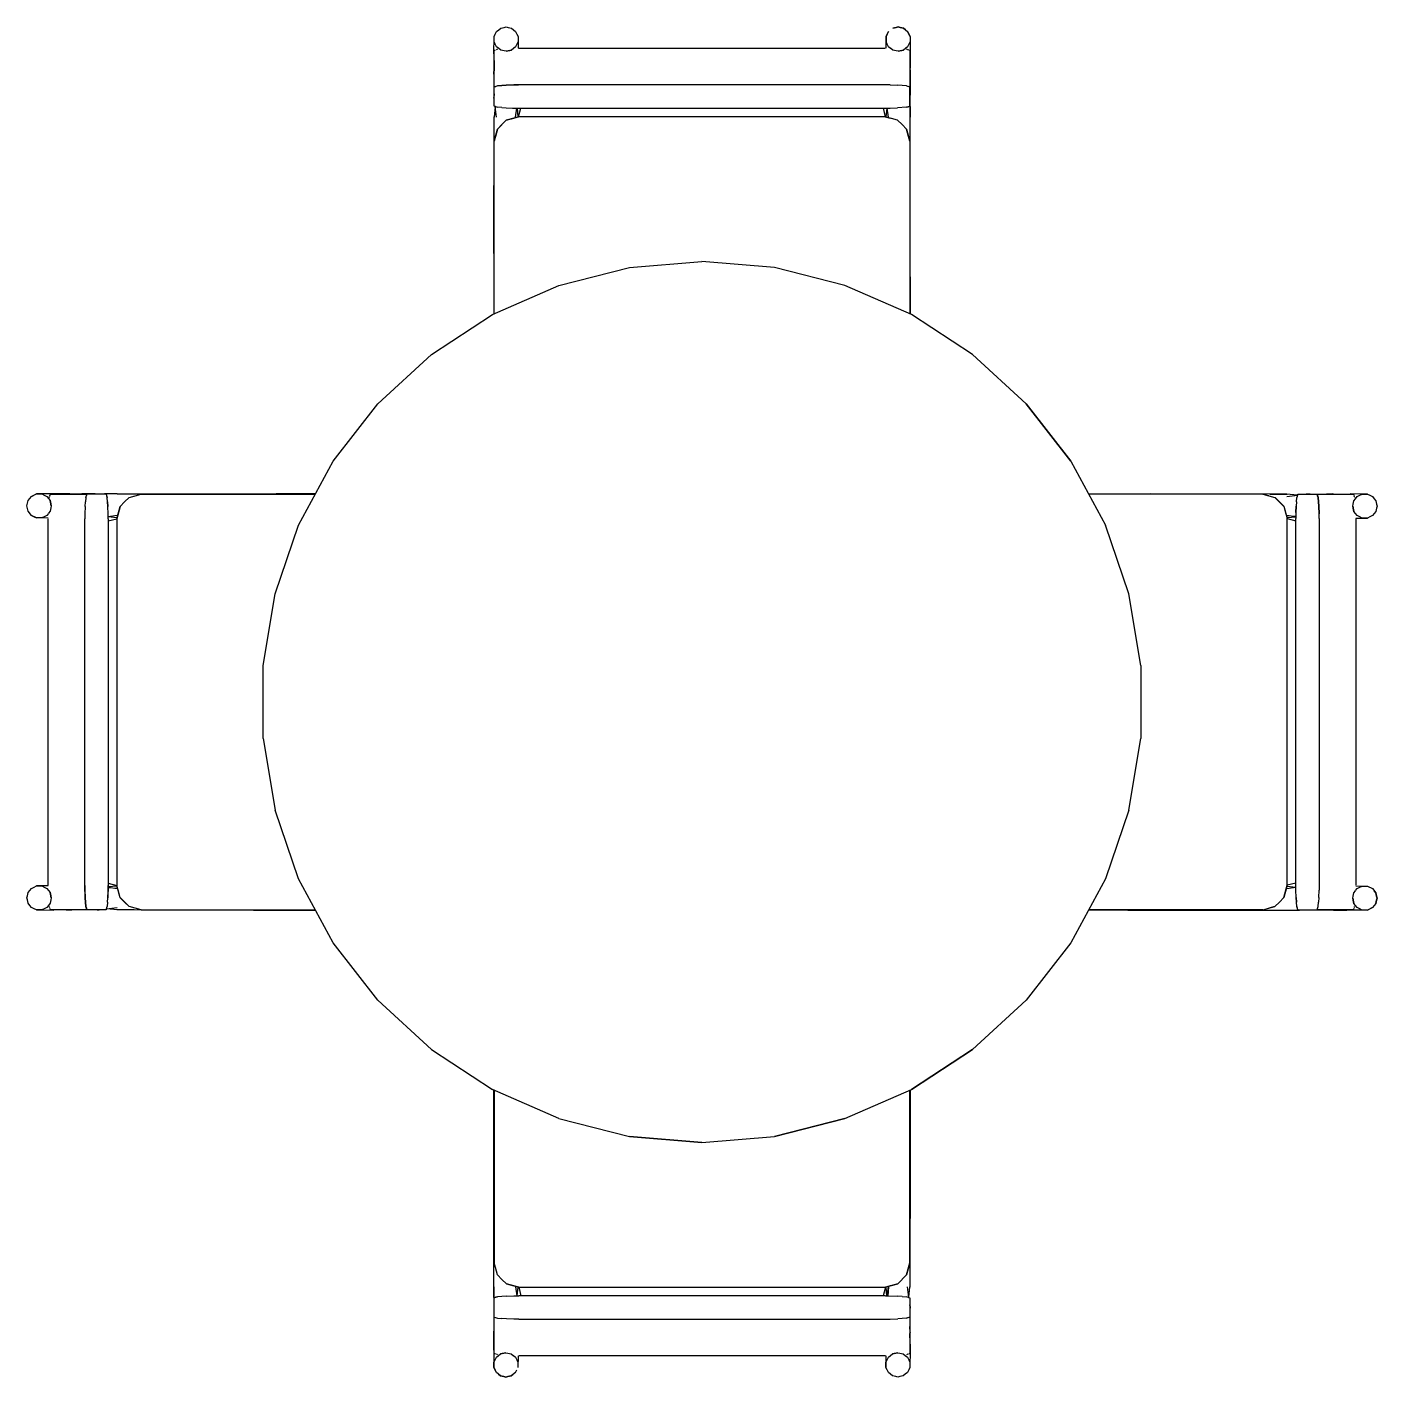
# Model space of a CAD drawing. Header units: metres. Extents: x 0 to 7.5, y -16.9 to 0.
# Drawn here: x 1.949 to 3.351, y -8.651 to -7.249 of the extents above; entities that cross this region are included whole.
import ezdxf

# ---------------------------------------------------------------- set-up
doc = ezdxf.new("R2010")
doc.units = ezdxf.units.M
doc.layers.add('projection', color=5, linetype='CONTINUOUS')

msp = doc.modelspace()

# ---------------------------------------------------------------- linework, layer by layer
at = {"layer": 'projection'}
for p, q in [((2.4388, -7.2518), (2.441, -7.2501)), ((2.441, -7.2501), (2.4444, -7.2493)), ((2.4444, -7.2493), (2.4465, -7.2488)), ((2.4465, -7.2488), (2.4486, -7.2493)), ((2.4486, -7.2493), (2.452, -7.2501)), ((2.452, -7.2501), (2.4542, -7.2518)), ((2.8482, -7.2501), (2.8516, -7.2493)), ((2.8516, -7.2493), (2.8482, -7.2501)), ((2.8537, -7.2488), (2.8516, -7.2493)), ((2.8516, -7.2493), (2.8537, -7.2488)), ((2.8558, -7.2493), (2.8537, -7.2488)), ((2.8537, -7.2488), (2.8558, -7.2493)), ((2.8558, -7.2493), (2.8592, -7.2501)), ((2.8592, -7.2501), (2.8558, -7.2493)), ((2.8614, -7.2518), (2.8592, -7.2501)), ((2.8592, -7.2501), (2.8636, -7.2536)), ((2.4338, -7.2766), (2.4341, -7.2587)), ((2.4341, -7.2587), (2.4353, -7.2561)), ((2.4341, -7.2615), (2.4341, -7.2587)), ((2.4341, -7.2643), (2.4341, -7.2615)), ((2.4353, -7.2561), (2.4365, -7.2536)), ((2.4365, -7.2536), (2.4388, -7.2518)), ((2.4542, -7.2518), (2.4564, -7.2536)), ((2.4564, -7.2536), (2.4576, -7.2561)), ((2.4576, -7.2561), (2.4589, -7.2587)), ((2.4589, -7.2587), (2.4591, -7.2709)), ((2.4589, -7.2587), (2.4589, -7.2615)), ((2.4589, -7.2615), (2.4589, -7.2643)), ((2.8413, -7.2587), (2.8411, -7.2709)), ((2.8413, -7.2587), (2.8438, -7.2536)), ((2.8425, -7.2561), (2.8413, -7.2587)), ((2.8413, -7.2615), (2.8413, -7.2587)), ((2.8413, -7.2643), (2.8413, -7.2615)), ((2.8438, -7.2536), (2.8425, -7.2561)), ((2.8648, -7.2561), (2.8636, -7.2536)), ((2.8636, -7.2536), (2.8661, -7.2587)), ((2.8661, -7.2587), (2.8648, -7.2561)), ((2.8661, -7.2587), (2.8664, -7.2766)), ((2.8661, -7.2587), (2.8661, -7.2615)), ((2.8661, -7.2615), (2.8661, -7.2643)), ((2.4338, -7.2766), (2.434, -7.2898)), ((2.434, -7.3111), (2.434, -7.2731)), ((2.4353, -7.2668), (2.4341, -7.2643)), ((2.4341, -7.2731), (2.4354, -7.2727)), ((2.4365, -7.2694), (2.4353, -7.2668)), ((2.4375, -7.272), (2.4362, -7.2724)), ((2.4388, -7.2711), (2.4365, -7.2694)), ((2.441, -7.2729), (2.4388, -7.2711)), ((2.4444, -7.2737), (2.441, -7.2729)), ((2.4465, -7.2741), (2.4444, -7.2737)), ((2.4465, -7.2741), (2.452, -7.2729)), ((2.4486, -7.2737), (2.4465, -7.2741)), ((2.452, -7.2729), (2.4486, -7.2737)), ((2.4542, -7.2711), (2.452, -7.2729)), ((2.4564, -7.2694), (2.4543, -7.271)), ((2.4576, -7.2668), (2.4564, -7.2694)), ((2.4589, -7.2643), (2.4576, -7.2668)), ((2.4594, -7.2709), (2.8404, -7.2709)), ((2.8425, -7.2668), (2.8413, -7.2643)), ((2.8438, -7.2694), (2.8425, -7.2668)), ((2.8459, -7.271), (2.8438, -7.2694)), ((2.8482, -7.2729), (2.846, -7.2711)), ((2.8516, -7.2737), (2.8482, -7.2729)), ((2.8537, -7.2741), (2.8516, -7.2737)), ((2.8537, -7.2741), (2.8592, -7.2729)), ((2.8558, -7.2737), (2.8537, -7.2741)), ((2.8592, -7.2729), (2.8558, -7.2737)), ((2.8614, -7.2711), (2.8592, -7.2729)), ((2.8636, -7.2694), (2.8614, -7.2711)), ((2.8636, -7.2724), (2.8624, -7.272)), ((2.8648, -7.2668), (2.8636, -7.2694)), ((2.8658, -7.2731), (2.8641, -7.2726)), ((2.8661, -7.2643), (2.8648, -7.2668)), ((2.8658, -7.2731), (2.8658, -7.3111)), ((2.8664, -7.2766), (2.8661, -7.2917)), ((2.434, -7.2895), (2.434, -7.2939)), ((2.8664, -7.2933), (2.8662, -7.2895)), ((2.8662, -7.2939), (2.8662, -7.2895)), ((2.434, -7.2939), (2.4338, -7.2952)), ((2.434, -7.3012), (2.4338, -7.2952)), ((2.8664, -7.2966), (2.8663, -7.3058)), ((2.8663, -7.3058), (2.8664, -7.3197)), ((2.8664, -7.2933), (2.8664, -7.2966)), ((2.434, -7.3181), (2.4338, -7.322)), ((2.4358, -7.3105), (2.434, -7.3111)), ((2.434, -7.3111), (2.4358, -7.3105)), ((2.434, -7.331), (2.434, -7.3111)), ((2.4375, -7.31), (2.4358, -7.3105)), ((2.4375, -7.31), (2.4467, -7.3092)), ((2.4421, -7.3096), (2.4375, -7.31)), ((2.4467, -7.3092), (2.4421, -7.3096)), ((2.4467, -7.3092), (2.4594, -7.3089)), ((2.4546, -7.309), (2.4467, -7.3092)), ((2.4594, -7.3089), (2.4546, -7.309)), ((2.8404, -7.3089), (2.4594, -7.3089)), ((2.8453, -7.309), (2.8404, -7.3089)), ((2.8453, -7.309), (2.8531, -7.3092)), ((2.8578, -7.3096), (2.8531, -7.3092)), ((2.8624, -7.31), (2.8578, -7.3096)), ((2.8624, -7.31), (2.8645, -7.3107)), ((2.8658, -7.3111), (2.8645, -7.3107)), ((2.8658, -7.331), (2.8658, -7.3111)), ((2.8663, -7.3315), (2.8664, -7.3197)), ((2.434, -7.3237), (2.4338, -7.322)), ((2.4354, -7.3314), (2.434, -7.331)), ((2.4351, -7.3319), (2.4341, -7.3425)), ((2.4365, -7.3425), (2.4351, -7.3313)), ((2.4354, -7.3314), (2.4375, -7.3321)), ((2.4421, -7.3325), (2.4375, -7.3321)), ((2.4421, -7.3325), (2.4467, -7.3329)), ((2.4467, -7.3329), (2.4531, -7.3331)), ((2.4531, -7.3331), (2.4594, -7.3332)), ((2.4564, -7.3425), (2.4576, -7.3332)), ((2.4579, -7.3332), (2.4588, -7.3422)), ((2.4579, -7.3332), (2.4588, -7.3422)), ((2.4594, -7.3421), (2.4618, -7.3332)), ((2.4594, -7.3332), (2.8404, -7.3332)), ((2.8381, -7.3332), (2.8404, -7.3421)), ((2.8404, -7.3332), (2.8453, -7.3331)), ((2.8413, -7.3423), (2.8422, -7.3332)), ((2.8438, -7.3425), (2.8425, -7.3332)), ((2.8453, -7.3331), (2.8531, -7.3329)), ((2.8624, -7.3321), (2.8531, -7.3329)), ((2.8641, -7.3316), (2.8624, -7.3321)), ((2.8624, -7.3321), (2.8641, -7.3316)), ((2.8658, -7.331), (2.8641, -7.3316)), ((2.8641, -7.3316), (2.8658, -7.331)), ((2.8661, -7.3425), (2.8662, -7.3294)), ((2.8661, -7.3425), (2.8663, -7.3315)), ((2.8663, -7.3315), (2.8661, -7.3425)), ((2.4338, -7.484), (2.4341, -7.3425)), ((2.434, -7.3602), (2.434, -7.3421)), ((2.4375, -7.3548), (2.4467, -7.3455)), ((2.4467, -7.3455), (2.4421, -7.3501)), ((2.4467, -7.3455), (2.4594, -7.3421)), ((2.4546, -7.3434), (2.4467, -7.3455)), ((2.4467, -7.3455), (2.4519, -7.3441)), ((2.4467, -7.3455), (2.4519, -7.3441)), ((2.452, -7.3441), (2.4546, -7.3434)), ((2.452, -7.3441), (2.4531, -7.3438)), ((2.4531, -7.3438), (2.4594, -7.3421)), ((2.4594, -7.3421), (2.4546, -7.3434)), ((2.4594, -7.3421), (2.4546, -7.3434)), ((2.8404, -7.3421), (2.4594, -7.3421)), ((2.8468, -7.3438), (2.8404, -7.3421)), ((2.8404, -7.3421), (2.8453, -7.3434)), ((2.8531, -7.3455), (2.8468, -7.3438)), ((2.8531, -7.3455), (2.8578, -7.3501)), ((2.8558, -7.3481), (2.8578, -7.3501)), ((2.8664, -7.5076), (2.8661, -7.3425)), ((2.8664, -7.5076), (2.8661, -7.3425)), ((2.434, -7.3675), (2.4375, -7.3548)), ((2.434, -7.3675), (2.4358, -7.3611)), ((2.4358, -7.3611), (2.434, -7.3675)), ((2.4375, -7.3548), (2.4354, -7.3626)), ((2.4375, -7.3548), (2.4358, -7.3611)), ((2.4421, -7.3501), (2.4375, -7.3548)), ((2.4421, -7.3501), (2.4375, -7.3548)), ((2.8624, -7.3548), (2.8578, -7.3501)), ((2.8624, -7.3548), (2.8645, -7.3626)), ((2.8645, -7.3626), (2.8624, -7.3548)), ((2.434, -7.3675), (2.4354, -7.3626)), ((2.434, -7.5469), (2.434, -7.3675)), ((2.8658, -7.3675), (2.8645, -7.3626)), ((2.8658, -7.3675), (2.8658, -7.5468)), ((2.4338, -7.484), (2.4339, -7.5469)), ((2.5014, -7.5173), (2.5747, -7.4987)), ((2.5747, -7.4987), (2.65, -7.4925)), ((2.7253, -7.4987), (2.65, -7.4925)), ((2.7985, -7.5173), (2.7253, -7.4987)), ((2.8661, -7.5084), (2.8661, -7.5469)), ((2.8663, -7.547), (2.8664, -7.5076)), ((2.4323, -7.5476), (2.5014, -7.5173)), ((2.8677, -7.5476), (2.7985, -7.5173)), ((2.369, -7.589), (2.4323, -7.5476)), ((2.369, -7.589), (2.4323, -7.5476)), ((2.931, -7.589), (2.8677, -7.5476)), ((2.3134, -7.6401), (2.369, -7.589)), ((2.369, -7.589), (2.3134, -7.6401)), ((2.931, -7.589), (2.9866, -7.6401)), ((2.267, -7.6998), (2.3134, -7.6401)), ((2.9866, -7.6401), (3.033, -7.6998)), ((3.033, -7.6998), (2.9866, -7.6401)), ((2.231, -7.7662), (2.267, -7.6998)), ((3.033, -7.6998), (3.069, -7.7662)), ((1.9488, -7.7463), (1.9501, -7.7408)), ((1.9501, -7.7408), (1.9536, -7.7364)), ((1.9536, -7.7364), (1.9587, -7.7339)), ((1.9561, -7.7352), (1.9536, -7.7364)), ((1.9587, -7.7339), (1.9561, -7.7352)), ((1.9766, -7.7336), (1.9587, -7.7339)), ((1.9587, -7.7339), (1.9615, -7.7339)), ((1.9615, -7.7339), (1.9643, -7.7339)), ((1.9643, -7.7339), (1.9668, -7.7352)), ((1.9668, -7.7352), (1.9694, -7.7364)), ((1.9694, -7.7364), (1.9711, -7.7386)), ((1.9711, -7.7386), (1.9729, -7.7408)), ((1.972, -7.7376), (1.9724, -7.7364)), ((1.9726, -7.7359), (1.9731, -7.7342)), ((1.9741, -7.7463), (1.9729, -7.7408)), ((1.9729, -7.7408), (1.9737, -7.7442)), ((1.9731, -7.7342), (2.0111, -7.7342)), ((1.9917, -7.7339), (1.9766, -7.7336)), ((1.9933, -7.7336), (1.9895, -7.7338)), ((1.9895, -7.7338), (1.9939, -7.7338)), ((1.9933, -7.7336), (1.9966, -7.7336)), ((1.9966, -7.7336), (2.0058, -7.7337)), ((2.0197, -7.7336), (2.0058, -7.7337)), ((2.01, -7.7376), (2.0096, -7.7422)), ((2.01, -7.7376), (2.0107, -7.7355)), ((2.0111, -7.7342), (2.0107, -7.7355)), ((2.031, -7.7342), (2.0111, -7.7342)), ((2.0197, -7.7336), (2.0315, -7.7337)), ((2.0425, -7.7339), (2.0294, -7.7338)), ((2.031, -7.7342), (2.0321, -7.7376)), ((2.0425, -7.7339), (2.0315, -7.7337)), ((2.0321, -7.7376), (2.0316, -7.7359)), ((2.0325, -7.7422), (2.0321, -7.7376)), ((2.0425, -7.7339), (2.2076, -7.7336)), ((2.0501, -7.7422), (2.0548, -7.7376)), ((2.0548, -7.7376), (2.0626, -7.7355)), ((2.0548, -7.7376), (2.0611, -7.7359)), ((2.0611, -7.7359), (2.0675, -7.7342)), ((2.0626, -7.7355), (2.0675, -7.7342)), ((2.0675, -7.7342), (2.2484, -7.7342)), ((2.2486, -7.7337), (2.2076, -7.7336)), ((2.2084, -7.7339), (2.2485, -7.7339)), ((3.0515, -7.7339), (3.116, -7.7338)), ((3.2325, -7.734), (3.0516, -7.734)), ((3.2575, -7.7341), (3.116, -7.7338)), ((3.2389, -7.7358), (3.2325, -7.734)), ((3.2325, -7.734), (3.2374, -7.7354)), ((3.2325, -7.734), (3.2452, -7.7375)), ((3.2389, -7.7358), (3.2325, -7.734)), ((3.2399, -7.734), (3.2579, -7.734)), ((3.2542, -7.7465), (3.2452, -7.7375)), ((3.2452, -7.7375), (3.2499, -7.7421)), ((3.2499, -7.7421), (3.2452, -7.7375)), ((3.2452, -7.7375), (3.2545, -7.7467)), ((3.2453, -7.7375), (3.2499, -7.7421)), ((3.2681, -7.7351), (3.2575, -7.7341)), ((3.2575, -7.7365), (3.2687, -7.7351)), ((3.2675, -7.7421), (3.2679, -7.7375)), ((3.2686, -7.7354), (3.2679, -7.7375)), ((3.2686, -7.7354), (3.269, -7.734)), ((3.269, -7.734), (3.2889, -7.734)), ((3.2763, -7.734), (3.278, -7.7338)), ((3.2819, -7.734), (3.278, -7.7338)), ((3.2889, -7.734), (3.3269, -7.734)), ((3.2895, -7.7358), (3.2889, -7.734)), ((3.2889, -7.734), (3.29, -7.7375)), ((3.29, -7.7375), (3.2895, -7.7358)), ((3.29, -7.7375), (3.2908, -7.7467)), ((3.2904, -7.7421), (3.29, -7.7375)), ((3.3048, -7.7338), (3.2988, -7.734)), ((3.3061, -7.734), (3.3048, -7.7338)), ((3.3061, -7.734), (3.3105, -7.734)), ((3.3102, -7.734), (3.3234, -7.7338)), ((3.3413, -7.7341), (3.3234, -7.7338)), ((3.3269, -7.7341), (3.3273, -7.7354)), ((3.3271, -7.741), (3.3289, -7.7388)), ((3.328, -7.7375), (3.3276, -7.7362)), ((3.3289, -7.7388), (3.3306, -7.7365)), ((3.3306, -7.7365), (3.3332, -7.7353)), ((3.3332, -7.7353), (3.3357, -7.7341)), ((3.3357, -7.7341), (3.3385, -7.7341)), ((3.3385, -7.7341), (3.3413, -7.7341)), ((3.3413, -7.7341), (3.3439, -7.7353)), ((3.3439, -7.7353), (3.3464, -7.7365)), ((3.3464, -7.7365), (3.3482, -7.7388)), ((3.3482, -7.7388), (3.3499, -7.741)), ((1.9501, -7.7518), (1.9488, -7.7463)), ((1.9536, -7.7562), (1.9501, -7.7518)), ((1.971, -7.7541), (1.9694, -7.7562)), ((1.9729, -7.7518), (1.9711, -7.754)), ((1.9737, -7.7484), (1.9729, -7.7518)), ((1.9737, -7.7442), (1.9741, -7.7463)), ((1.9741, -7.7463), (1.9737, -7.7484)), ((2.009, -7.7547), (2.0089, -7.7596)), ((2.0092, -7.7469), (2.009, -7.7547)), ((2.0092, -7.7469), (2.0096, -7.7422)), ((2.0329, -7.7469), (2.0325, -7.7422)), ((2.0325, -7.7422), (2.0329, -7.7469)), ((2.0331, -7.7547), (2.0329, -7.7469)), ((2.0332, -7.7596), (2.0331, -7.7547)), ((2.0455, -7.7469), (2.0421, -7.7596)), ((2.0434, -7.7547), (2.0421, -7.7596)), ((2.0421, -7.7596), (2.0434, -7.7547)), ((2.0434, -7.7547), (2.0455, -7.7469)), ((2.0455, -7.7469), (2.0438, -7.7532)), ((2.0455, -7.7469), (2.0501, -7.7422)), ((3.2545, -7.7467), (3.2499, -7.7421)), ((3.2545, -7.7467), (3.2559, -7.7519)), ((3.2545, -7.7467), (3.2559, -7.7519)), ((3.2545, -7.7467), (3.2579, -7.7594)), ((3.2559, -7.752), (3.2562, -7.7531)), ((3.2559, -7.752), (3.2566, -7.7546)), ((3.2669, -7.7531), (3.2668, -7.7594)), ((3.2669, -7.7531), (3.2671, -7.7467)), ((3.2671, -7.7467), (3.2669, -7.7531)), ((3.2675, -7.7421), (3.2671, -7.7467)), ((3.2908, -7.7467), (3.2904, -7.7421)), ((3.291, -7.7546), (3.2908, -7.7467)), ((3.2908, -7.7467), (3.291, -7.7546)), ((3.2911, -7.7594), (3.291, -7.7546)), ((3.3259, -7.7465), (3.3263, -7.7444)), ((3.3259, -7.7465), (3.3271, -7.752)), ((3.3263, -7.7486), (3.3259, -7.7465)), ((3.3263, -7.7444), (3.3271, -7.741)), ((3.3271, -7.752), (3.3263, -7.7486)), ((3.3289, -7.7542), (3.3271, -7.752)), ((3.3306, -7.7564), (3.329, -7.7543)), ((3.3482, -7.7542), (3.3464, -7.7564)), ((3.3499, -7.752), (3.3482, -7.7542)), ((3.3499, -7.741), (3.3507, -7.7444)), ((3.3507, -7.7486), (3.3499, -7.752)), ((3.3507, -7.7444), (3.3512, -7.7465)), ((3.3512, -7.7465), (3.3507, -7.7486)), ((1.9536, -7.7562), (1.9561, -7.7575)), ((1.9587, -7.7587), (1.9536, -7.7562)), ((1.9561, -7.7575), (1.9587, -7.7587)), ((1.9709, -7.7589), (1.9587, -7.7587)), ((1.9615, -7.7587), (1.9587, -7.7587)), ((1.9643, -7.7587), (1.9615, -7.7587)), ((1.9668, -7.7575), (1.9643, -7.7587)), ((1.9694, -7.7562), (1.9668, -7.7575)), ((1.9709, -8.1406), (1.9709, -7.7596)), ((2.0089, -8.1406), (2.0089, -7.7596)), ((2.0425, -7.7562), (2.0332, -7.7575)), ((2.0423, -7.7587), (2.0332, -7.7578)), ((2.0332, -7.7619), (2.0421, -7.7596)), ((2.0332, -7.7596), (2.0332, -8.1406)), ((2.0421, -7.7596), (2.0421, -8.1406)), ((2.2065, -7.8377), (2.231, -7.7662)), ((3.0935, -7.8377), (3.069, -7.7662)), ((3.2575, -7.7564), (3.2668, -7.7571)), ((3.2668, -7.7576), (3.2575, -7.7564)), ((3.2668, -7.7579), (3.2578, -7.7588)), ((3.2579, -7.7594), (3.2668, -7.7618)), ((3.2579, -8.1404), (3.2579, -7.7594)), ((3.2668, -8.1404), (3.2668, -7.7594)), ((3.2911, -7.7594), (3.2911, -8.1404)), ((3.3291, -7.7591), (3.3413, -7.7589)), ((3.3291, -7.7594), (3.3291, -8.1404)), ((3.3332, -7.7576), (3.3306, -7.7564)), ((3.3357, -7.7589), (3.3332, -7.7576)), ((3.3385, -7.7589), (3.3357, -7.7589)), ((3.3413, -7.7589), (3.3385, -7.7589)), ((3.3439, -7.7576), (3.3413, -7.7589)), ((3.3464, -7.7564), (3.3439, -7.7576)), ((2.1941, -7.9122), (2.2065, -7.8377)), ((3.1059, -7.9122), (3.0935, -7.8377)), ((2.1941, -7.9878), (2.1941, -7.9122)), ((3.1059, -7.9122), (3.1059, -7.9878)), ((2.1941, -7.9878), (2.2065, -8.0623)), ((3.0935, -8.0623), (3.1059, -7.9878)), ((2.231, -8.1338), (2.2065, -8.0623)), ((3.0935, -8.0623), (3.069, -8.1338)), ((3.0935, -8.0623), (3.069, -8.1338)), ((1.9501, -8.148), (1.9518, -8.1458)), ((1.9518, -8.1458), (1.9536, -8.1436)), ((1.9536, -8.1436), (1.9561, -8.1424)), ((1.9561, -8.1424), (1.9587, -8.1411)), ((1.9709, -8.1409), (1.9587, -8.1411)), ((1.9587, -8.1411), (1.9615, -8.1411)), ((1.9615, -8.1411), (1.9643, -8.1411)), ((1.9643, -8.1411), (1.9668, -8.1424)), ((1.9668, -8.1424), (1.9694, -8.1436)), ((1.9694, -8.1436), (1.971, -8.1457)), ((1.9711, -8.1458), (1.9729, -8.148)), ((2.0092, -8.1533), (2.0089, -8.1406)), ((2.0089, -8.1406), (2.009, -8.1454)), ((2.009, -8.1454), (2.0092, -8.1533)), ((2.0332, -8.1406), (2.0329, -8.1533)), ((2.0329, -8.1533), (2.0331, -8.1469)), ((2.0331, -8.1469), (2.0332, -8.1406)), ((2.0332, -8.1382), (2.0421, -8.1406)), ((2.0422, -8.1412), (2.0332, -8.1421)), ((2.0332, -8.1424), (2.0425, -8.1436)), ((2.0425, -8.1436), (2.0332, -8.1429)), ((2.0455, -8.1533), (2.0421, -8.1406)), ((2.0441, -8.148), (2.0434, -8.1454)), ((2.267, -8.2002), (2.231, -8.1338)), ((3.069, -8.1338), (3.033, -8.2002)), ((3.2545, -8.1531), (3.2579, -8.1404)), ((3.2566, -8.1453), (3.2545, -8.1531)), ((3.2562, -8.1468), (3.2545, -8.1531)), ((3.2579, -8.1404), (3.2562, -8.1468)), ((3.2579, -8.1404), (3.2566, -8.1453)), ((3.2575, -8.1438), (3.2668, -8.1425)), ((3.2577, -8.1413), (3.2668, -8.1422)), ((3.2668, -8.1381), (3.2579, -8.1404)), ((3.2669, -8.1453), (3.2668, -8.1404)), ((3.2671, -8.1531), (3.2669, -8.1453)), ((3.2908, -8.1531), (3.291, -8.1453)), ((3.2911, -8.1404), (3.291, -8.1453)), ((3.3271, -8.1482), (3.3289, -8.146)), ((3.329, -8.1459), (3.3306, -8.1438)), ((3.3291, -8.1411), (3.3413, -8.1413)), ((3.3306, -8.1438), (3.3332, -8.1425)), ((3.3332, -8.1425), (3.3357, -8.1413)), ((3.3357, -8.1413), (3.3385, -8.1413)), ((3.3385, -8.1413), (3.3413, -8.1413)), ((3.3413, -8.1413), (3.3464, -8.1438)), ((3.3464, -8.1438), (3.3499, -8.1482)), ((3.3499, -8.1482), (3.3482, -8.146)), ((1.9488, -8.1535), (1.9493, -8.1514)), ((1.9493, -8.1556), (1.9488, -8.1535)), ((1.9493, -8.1514), (1.9501, -8.148)), ((1.9501, -8.159), (1.9493, -8.1556)), ((1.9518, -8.1613), (1.9501, -8.159)), ((1.9536, -8.1635), (1.9518, -8.1613)), ((1.9711, -8.1613), (1.9694, -8.1635)), ((1.9729, -8.159), (1.9711, -8.1613)), ((1.9741, -8.1535), (1.9729, -8.148)), ((1.9729, -8.148), (1.9737, -8.1514)), ((1.9737, -8.1556), (1.9729, -8.159)), ((1.9737, -8.1514), (1.9741, -8.1535)), ((1.9741, -8.1535), (1.9737, -8.1556)), ((2.01, -8.1625), (2.0092, -8.1533)), ((2.0092, -8.1533), (2.0096, -8.1579)), ((2.0096, -8.1579), (2.01, -8.1625)), ((2.0325, -8.1579), (2.0321, -8.1625)), ((2.0325, -8.1579), (2.0329, -8.1533)), ((2.0455, -8.1533), (2.0441, -8.1481)), ((2.0455, -8.1533), (2.0501, -8.1579)), ((2.0548, -8.1625), (2.0455, -8.1533)), ((2.0458, -8.1535), (2.0548, -8.1625)), ((2.0548, -8.1625), (2.0501, -8.1579)), ((2.0501, -8.1579), (2.0548, -8.1625)), ((3.2499, -8.1578), (3.2452, -8.1624)), ((3.2545, -8.1531), (3.2499, -8.1578)), ((3.2671, -8.1531), (3.2675, -8.1578)), ((3.2679, -8.1624), (3.2671, -8.1531)), ((3.29, -8.1624), (3.2904, -8.1578)), ((3.2908, -8.1531), (3.2904, -8.1578)), ((3.3259, -8.1537), (3.3263, -8.1516)), ((3.3259, -8.1537), (3.3271, -8.1592)), ((3.3263, -8.1558), (3.3259, -8.1537)), ((3.3263, -8.1516), (3.3271, -8.1482)), ((3.3271, -8.1592), (3.3263, -8.1558)), ((3.3289, -8.1614), (3.3271, -8.1592)), ((3.3306, -8.1636), (3.3289, -8.1614)), ((3.3499, -8.1592), (3.3464, -8.1636)), ((3.3499, -8.1482), (3.3507, -8.1516)), ((3.3507, -8.1516), (3.3499, -8.1482)), ((3.3507, -8.1558), (3.3499, -8.1592)), ((3.3499, -8.1592), (3.3507, -8.1558)), ((3.3512, -8.1537), (3.3507, -8.1516)), ((3.3507, -8.1516), (3.3512, -8.1537)), ((3.3507, -8.1558), (3.3512, -8.1537)), ((3.3512, -8.1537), (3.3507, -8.1558)), ((1.9561, -8.1647), (1.9536, -8.1635)), ((1.9587, -8.1659), (1.9561, -8.1647)), ((1.9587, -8.1659), (1.9766, -8.1662)), ((1.9615, -8.1659), (1.9587, -8.1659)), ((1.9643, -8.1659), (1.9615, -8.1659)), ((1.9668, -8.1647), (1.9643, -8.1659)), ((1.9694, -8.1635), (1.9668, -8.1647)), ((1.9724, -8.1638), (1.972, -8.1625)), ((1.9731, -8.1659), (1.9727, -8.1646)), ((2.0111, -8.166), (1.9731, -8.166)), ((1.9898, -8.166), (1.9766, -8.1662)), ((1.9895, -8.166), (1.9939, -8.166)), ((1.9939, -8.166), (1.9952, -8.1662)), ((2.0012, -8.166), (1.9952, -8.1662)), ((2.0111, -8.166), (2.01, -8.1625)), ((2.01, -8.1625), (2.0105, -8.1642)), ((2.0105, -8.1642), (2.0111, -8.166)), ((2.031, -8.166), (2.0111, -8.166)), ((2.022, -8.1662), (2.0181, -8.166)), ((2.022, -8.1662), (2.0237, -8.166)), ((2.0314, -8.1646), (2.031, -8.166)), ((2.0313, -8.1649), (2.0425, -8.1635)), ((2.0314, -8.1646), (2.0321, -8.1625)), ((2.0425, -8.1659), (2.0319, -8.1649)), ((2.0603, -8.166), (2.0421, -8.166)), ((2.184, -8.1662), (2.0425, -8.1659)), ((2.184, -8.1662), (2.0425, -8.1659)), ((2.0675, -8.166), (2.0548, -8.1625)), ((2.0675, -8.166), (2.2484, -8.166)), ((2.2485, -8.1661), (2.184, -8.1662)), ((2.184, -8.1662), (2.2485, -8.1661)), ((3.0924, -8.1664), (3.0514, -8.1663)), ((3.0916, -8.1661), (3.0515, -8.1661)), ((3.2325, -8.1658), (3.0516, -8.1658)), ((3.0924, -8.1664), (3.2575, -8.1661)), ((3.2325, -8.1658), (3.2374, -8.1645)), ((3.2325, -8.1658), (3.2374, -8.1645)), ((3.2374, -8.1645), (3.2452, -8.1624)), ((3.2452, -8.1624), (3.2389, -8.1641)), ((3.2575, -8.1661), (3.2685, -8.1663)), ((3.2575, -8.1661), (3.2685, -8.1663)), ((3.2575, -8.1661), (3.2706, -8.1662)), ((3.2679, -8.1624), (3.2684, -8.1641)), ((3.269, -8.1658), (3.2679, -8.1624)), ((3.2803, -8.1664), (3.2685, -8.1663)), ((3.269, -8.1658), (3.2889, -8.1658)), ((3.2942, -8.1663), (3.2803, -8.1664)), ((3.2889, -8.1658), (3.2893, -8.1645)), ((3.3269, -8.1658), (3.2889, -8.1658)), ((3.2893, -8.1645), (3.29, -8.1624)), ((3.3034, -8.1664), (3.2942, -8.1663)), ((3.3067, -8.1664), (3.3034, -8.1664)), ((3.3061, -8.1662), (3.3105, -8.1662)), ((3.3105, -8.1662), (3.3067, -8.1664)), ((3.3234, -8.1664), (3.3083, -8.1661)), ((3.3102, -8.1661), (3.3198, -8.1661)), ((3.3413, -8.1661), (3.3234, -8.1664)), ((3.3269, -8.1658), (3.3274, -8.1641)), ((3.3276, -8.1636), (3.328, -8.1624)), ((3.3332, -8.1648), (3.3306, -8.1636)), ((3.3357, -8.1661), (3.3332, -8.1648)), ((3.3385, -8.1661), (3.3357, -8.1661)), ((3.3413, -8.1661), (3.3385, -8.1661)), ((3.3464, -8.1636), (3.3413, -8.1661)), ((3.3413, -8.1661), (3.3439, -8.1648)), ((3.3439, -8.1648), (3.3464, -8.1636)), ((2.3134, -8.2599), (2.267, -8.2002)), ((3.033, -8.2002), (2.9866, -8.2599)), ((2.369, -8.311), (2.3134, -8.2599)), ((2.369, -8.311), (2.3134, -8.2599)), ((2.931, -8.311), (2.9866, -8.2599)), ((2.369, -8.311), (2.4323, -8.3524)), ((2.931, -8.311), (2.8677, -8.3524)), ((2.8677, -8.3524), (2.931, -8.311)), ((2.5014, -8.3827), (2.4323, -8.3524)), ((2.4336, -8.3924), (2.4337, -8.353)), ((2.4339, -8.3916), (2.4339, -8.3531)), ((2.4342, -8.3532), (2.4342, -8.5325)), ((2.7985, -8.3827), (2.8677, -8.3524)), ((2.866, -8.5325), (2.866, -8.3531)), ((2.8661, -8.3531), (2.8662, -8.416)), ((2.5014, -8.3827), (2.5747, -8.4013)), ((2.7985, -8.3827), (2.7253, -8.4013)), ((2.7253, -8.4013), (2.7985, -8.3827)), ((2.4339, -8.5575), (2.4336, -8.3924)), ((2.65, -8.4075), (2.5747, -8.4013)), ((2.5747, -8.4013), (2.65, -8.4075)), ((2.65, -8.4075), (2.7253, -8.4013)), ((2.65, -8.4075), (2.7253, -8.4013)), ((2.8662, -8.416), (2.8659, -8.5575)), ((2.4355, -8.5374), (2.4342, -8.5325)), ((2.4359, -8.5389), (2.4355, -8.5374)), ((2.4376, -8.5452), (2.4355, -8.5374)), ((2.4376, -8.5452), (2.4359, -8.5389)), ((2.866, -8.5325), (2.8625, -8.5452)), ((2.8625, -8.5452), (2.8642, -8.5389)), ((2.866, -8.5325), (2.8642, -8.5389)), ((2.8642, -8.5389), (2.866, -8.5325)), ((2.8646, -8.5374), (2.866, -8.5325)), ((2.866, -8.5398), (2.866, -8.5579)), ((2.4422, -8.5499), (2.4376, -8.5452)), ((2.4469, -8.5545), (2.4422, -8.5499)), ((2.8625, -8.5452), (2.8533, -8.5545)), ((2.8533, -8.5545), (2.8579, -8.5499)), ((2.4337, -8.5685), (2.4339, -8.5575)), ((2.4339, -8.5575), (2.4338, -8.5706)), ((2.4359, -8.5684), (2.4376, -8.5679)), ((2.4376, -8.5679), (2.4359, -8.5684)), ((2.4422, -8.5675), (2.4376, -8.5679)), ((2.4469, -8.5671), (2.4422, -8.5675)), ((2.4518, -8.5558), (2.4469, -8.5545)), ((2.4469, -8.5545), (2.4547, -8.5566)), ((2.4547, -8.5566), (2.4469, -8.5545)), ((2.4469, -8.5671), (2.4547, -8.5669)), ((2.4532, -8.5562), (2.4547, -8.5566)), ((2.4547, -8.5566), (2.4596, -8.5579)), ((2.4547, -8.5566), (2.4596, -8.5579)), ((2.4596, -8.5579), (2.4547, -8.5566)), ((2.4547, -8.5669), (2.4596, -8.5668)), ((2.4562, -8.5575), (2.4575, -8.5668)), ((2.4587, -8.5577), (2.4578, -8.5668)), ((2.4596, -8.5579), (2.4619, -8.5668)), ((2.4596, -8.5579), (2.8406, -8.5579)), ((2.8406, -8.5668), (2.4596, -8.5668)), ((2.8406, -8.5579), (2.8382, -8.5668)), ((2.8533, -8.5545), (2.8406, -8.5579)), ((2.8454, -8.5566), (2.8406, -8.5579)), ((2.8406, -8.5579), (2.8454, -8.5566)), ((2.8406, -8.5668), (2.8533, -8.5671)), ((2.8421, -8.5668), (2.8412, -8.5578)), ((2.8424, -8.5668), (2.8436, -8.5575)), ((2.8436, -8.5575), (2.8429, -8.5668)), ((2.8454, -8.5566), (2.8533, -8.5545)), ((2.8454, -8.5566), (2.848, -8.5559)), ((2.8481, -8.5559), (2.8533, -8.5545)), ((2.8579, -8.5675), (2.8533, -8.5671)), ((2.8579, -8.5675), (2.8625, -8.5679)), ((2.8646, -8.5686), (2.8625, -8.5679)), ((2.8649, -8.5687), (2.8635, -8.5575)), ((2.8649, -8.5681), (2.8659, -8.5575)), ((2.4337, -8.5685), (2.4336, -8.5803)), ((2.4336, -8.5803), (2.4337, -8.5942)), ((2.4342, -8.569), (2.4359, -8.5684)), ((2.4359, -8.5684), (2.4342, -8.569)), ((2.4342, -8.5889), (2.4342, -8.569)), ((2.8646, -8.5686), (2.866, -8.569)), ((2.866, -8.569), (2.866, -8.5889)), ((2.8662, -8.578), (2.866, -8.5763)), ((2.8662, -8.578), (2.866, -8.5819)), ((2.4337, -8.5942), (2.4336, -8.6034)), ((2.4342, -8.6269), (2.4342, -8.5889)), ((2.4342, -8.5889), (2.4355, -8.5893)), ((2.4355, -8.5893), (2.4376, -8.59)), ((2.4376, -8.59), (2.4422, -8.5904)), ((2.4469, -8.5908), (2.4422, -8.5904)), ((2.4547, -8.591), (2.4469, -8.5908)), ((2.4596, -8.5911), (2.4547, -8.591)), ((2.4596, -8.5911), (2.8406, -8.5911)), ((2.8406, -8.5911), (2.8454, -8.591)), ((2.8454, -8.591), (2.8533, -8.5908)), ((2.8625, -8.59), (2.8533, -8.5908)), ((2.866, -8.5889), (2.8625, -8.59)), ((2.8625, -8.59), (2.8642, -8.5895)), ((2.8642, -8.5895), (2.866, -8.5889)), ((2.866, -8.5889), (2.866, -8.6269)), ((2.4336, -8.6067), (2.4336, -8.6034)), ((2.4336, -8.6067), (2.4338, -8.6105)), ((2.4336, -8.6234), (2.4339, -8.6083)), ((2.4338, -8.6105), (2.4338, -8.6061)), ((2.8662, -8.6048), (2.866, -8.5988)), ((2.8662, -8.6048), (2.866, -8.6061)), ((2.866, -8.6105), (2.866, -8.6061)), ((2.866, -8.6102), (2.8662, -8.6234)), ((2.4336, -8.6234), (2.4339, -8.6413)), ((2.8662, -8.6234), (2.8659, -8.6413)), ((2.4339, -8.6357), (2.4352, -8.6332)), ((2.4339, -8.6385), (2.4339, -8.6357)), ((2.4359, -8.6274), (2.4342, -8.6269)), ((2.4352, -8.6332), (2.4364, -8.6306)), ((2.4376, -8.628), (2.4364, -8.6276)), ((2.4364, -8.6306), (2.4386, -8.6289)), ((2.4386, -8.6289), (2.4408, -8.6271)), ((2.4463, -8.6259), (2.4408, -8.6271)), ((2.4408, -8.6271), (2.4442, -8.6263)), ((2.4442, -8.6263), (2.4463, -8.6259)), ((2.4463, -8.6259), (2.4484, -8.6263)), ((2.4484, -8.6263), (2.4518, -8.6271)), ((2.4518, -8.6271), (2.454, -8.6289)), ((2.4541, -8.629), (2.4562, -8.6306)), ((2.4562, -8.6306), (2.4575, -8.6332)), ((2.4575, -8.6332), (2.4587, -8.6357)), ((2.4589, -8.6291), (2.4587, -8.6413)), ((2.4587, -8.6357), (2.4587, -8.6385)), ((2.8406, -8.6291), (2.4596, -8.6291)), ((2.8409, -8.6291), (2.8411, -8.6413)), ((2.8411, -8.6357), (2.8424, -8.6332)), ((2.8411, -8.6385), (2.8411, -8.6357)), ((2.8424, -8.6332), (2.8436, -8.6306)), ((2.8436, -8.6306), (2.8457, -8.629)), ((2.8458, -8.6289), (2.848, -8.6271)), ((2.8535, -8.6259), (2.848, -8.6271)), ((2.848, -8.6271), (2.8514, -8.6263)), ((2.8514, -8.6263), (2.8535, -8.6259)), ((2.8535, -8.6259), (2.8556, -8.6263)), ((2.8556, -8.6263), (2.859, -8.6271)), ((2.859, -8.6271), (2.8612, -8.6289)), ((2.8612, -8.6289), (2.8635, -8.6306)), ((2.8638, -8.6276), (2.8625, -8.628)), ((2.8635, -8.6306), (2.8647, -8.6332)), ((2.8659, -8.6269), (2.8646, -8.6273)), ((2.8647, -8.6332), (2.8659, -8.6357)), ((2.8659, -8.6357), (2.8659, -8.6385)), ((2.4339, -8.6413), (2.4339, -8.6385)), ((2.4364, -8.6464), (2.4339, -8.6413)), ((2.4339, -8.6413), (2.4352, -8.6439)), ((2.4408, -8.6499), (2.4364, -8.6464)), ((2.4386, -8.6482), (2.4408, -8.6499)), ((2.4442, -8.6507), (2.4408, -8.6499)), ((2.4408, -8.6499), (2.4442, -8.6507)), ((2.4442, -8.6507), (2.4463, -8.6512)), ((2.4463, -8.6512), (2.4442, -8.6507)), ((2.4463, -8.6512), (2.4484, -8.6507)), ((2.4484, -8.6507), (2.4463, -8.6512)), ((2.4518, -8.6499), (2.4484, -8.6507)), ((2.4484, -8.6507), (2.4518, -8.6499)), ((2.4562, -8.6464), (2.4518, -8.6499)), ((2.4518, -8.6499), (2.454, -8.6482)), ((2.4562, -8.6464), (2.4575, -8.6439)), ((2.4587, -8.6385), (2.4587, -8.6413)), ((2.8411, -8.6413), (2.8411, -8.6385)), ((2.8424, -8.6439), (2.8411, -8.6413)), ((2.8436, -8.6464), (2.8424, -8.6439)), ((2.8458, -8.6482), (2.8436, -8.6464)), ((2.848, -8.6499), (2.8458, -8.6482)), ((2.8514, -8.6507), (2.848, -8.6499)), ((2.8535, -8.6512), (2.8514, -8.6507)), ((2.8556, -8.6507), (2.8535, -8.6512)), ((2.859, -8.6499), (2.8556, -8.6507)), ((2.8612, -8.6482), (2.859, -8.6499)), ((2.8635, -8.6464), (2.8612, -8.6482)), ((2.8647, -8.6439), (2.8635, -8.6464)), ((2.8659, -8.6413), (2.8647, -8.6439)), ((2.8659, -8.6385), (2.8659, -8.6413))]:
    msp.add_line(p, q, dxfattribs=at)

doc.saveas('drawing.dxf')
